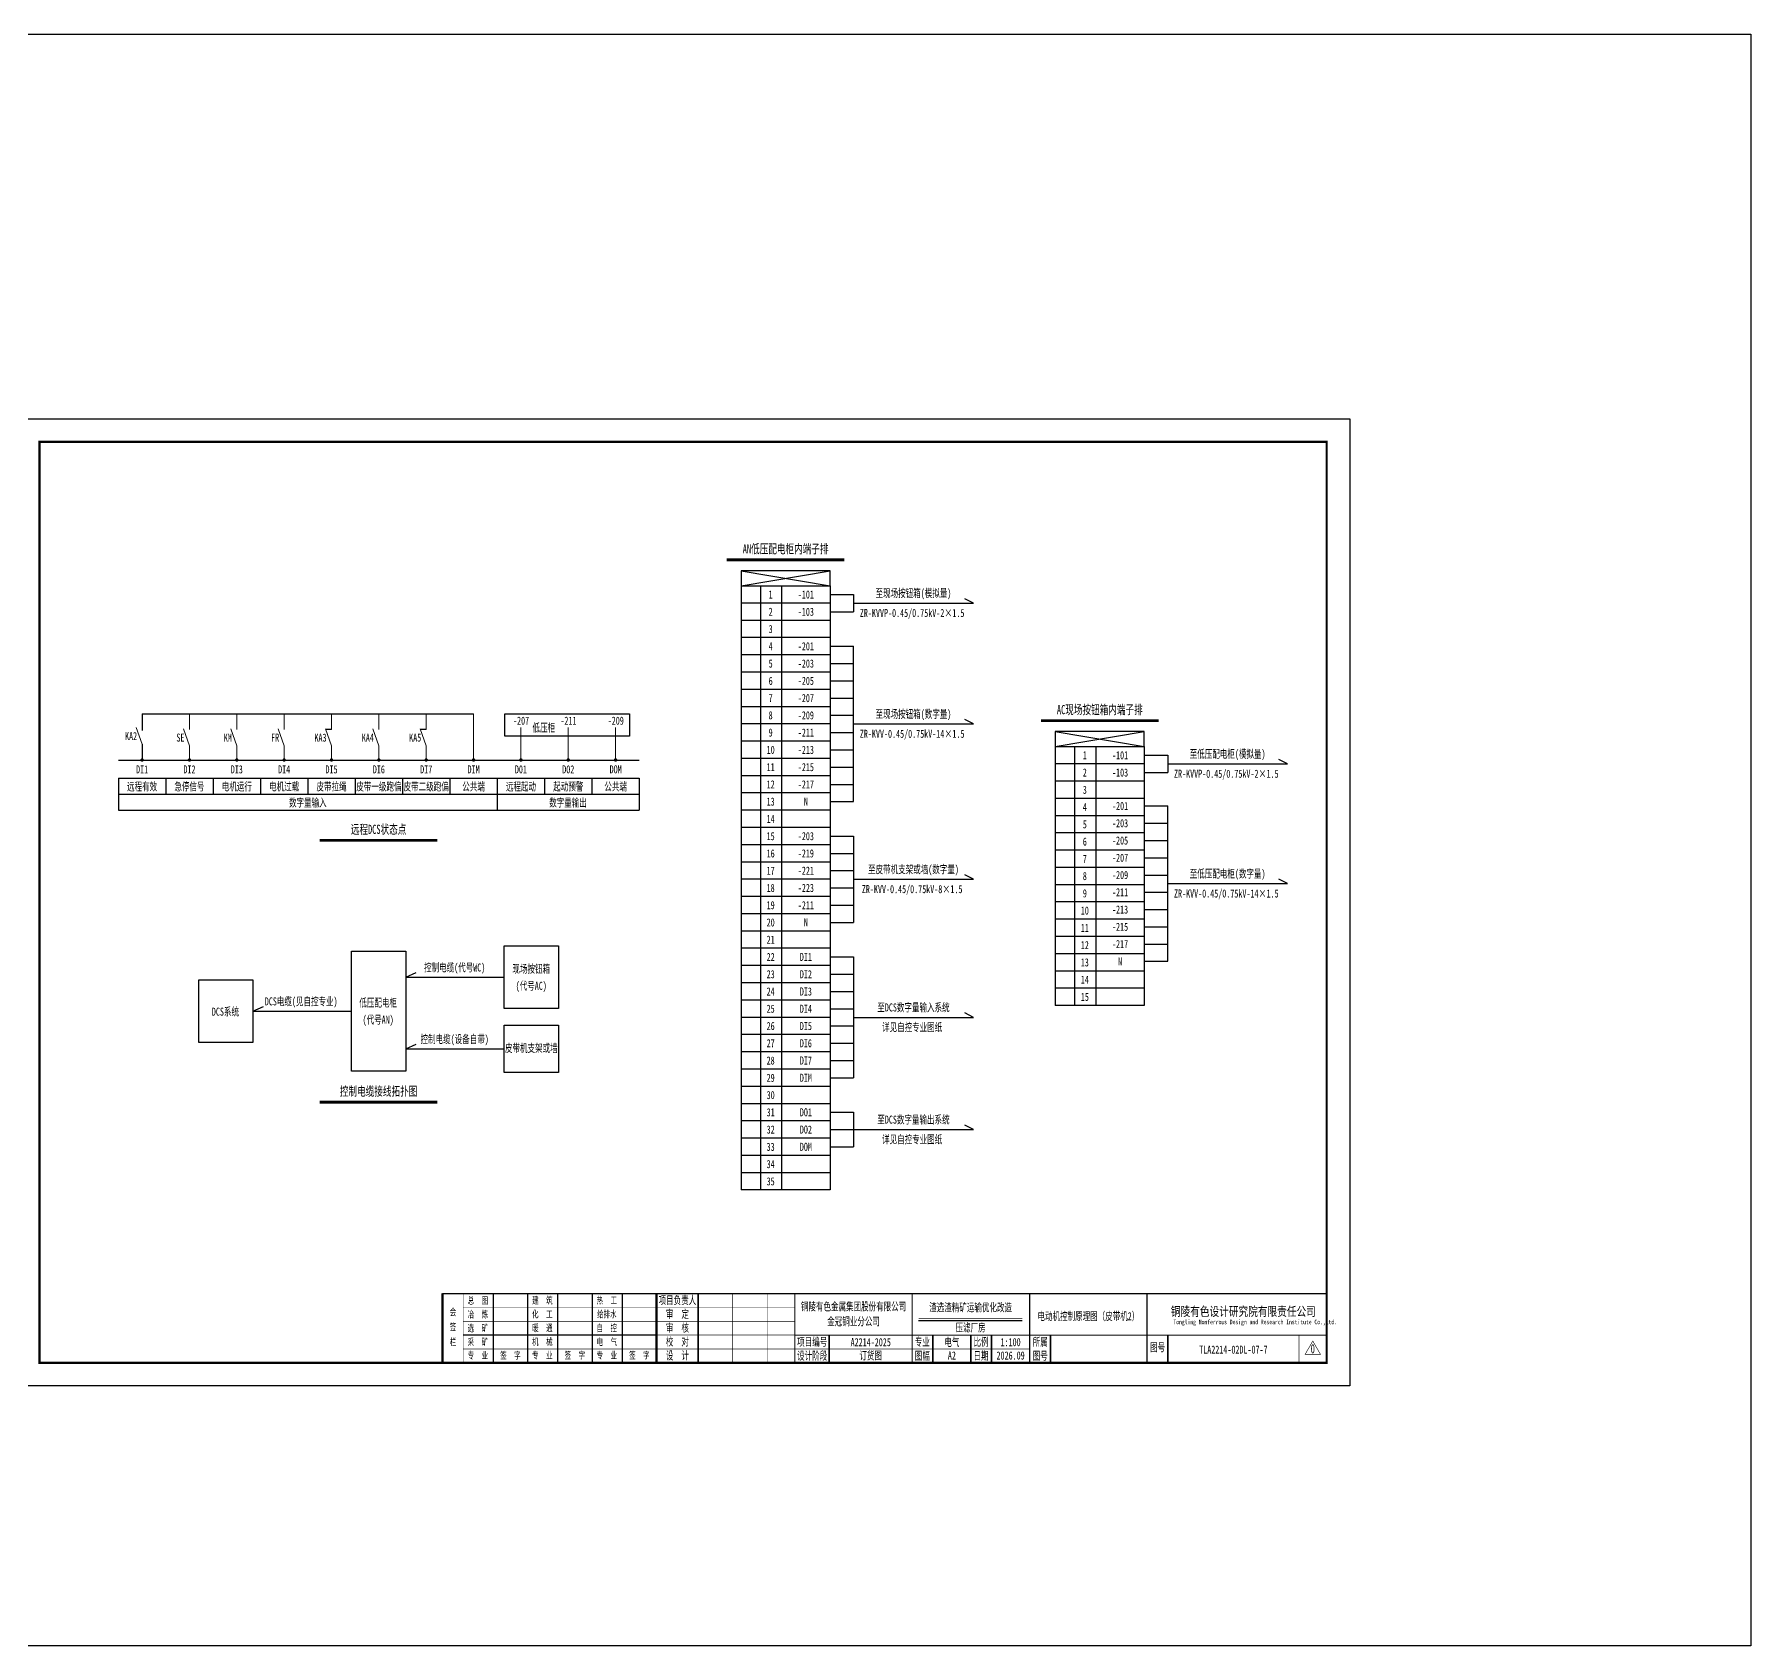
# Model space of a CAD drawing. Header units: millimetres. Extents: x 257344 to 1270023, y 272924 to 540726.
# Drawn here: x 1195484 to 1270023, y 272924 to 342924 of the extents above; entities that cross this region are included whole.
import ezdxf
from ezdxf.enums import TextEntityAlignment as Align

# ---------------------------------------------------------------- set-up
doc = ezdxf.new("R2010")
doc.units = ezdxf.units.MM
doc.linetypes.add('常规', pattern=[20, 10, 0, 10])
doc.layers.add('CAXA0层', color=7, linetype='Continuous', lineweight=25)
doc.layers.add('SW', color=8, linetype='Continuous', lineweight=20)
for name, color, linetype in [('TEXT', 4, 'Continuous'), ('动力平面导线层', 3, '常规'), ('动力平面设备层', 1, 'Continuous'), ('图框', 7, 'Continuous'), ('标注-照明', 7, 'Continuous'), ('照明平面导线层', 3, 'Continuous'), ('照明平面设备层', 1, 'Continuous')]:
    doc.layers.add(name, color=color, linetype=linetype)
doc.styles.add('HZ', font='', dxfattribs={"width": 0.75})
doc.styles.add('标准', font='', dxfattribs={"width": 0.667})
doc.styles.get('HZ').set_extended_font_data('SimSun')
doc.styles.get('标准').set_extended_font_data('NSimSun')

# ---------------------------------------------------------------- blocks, each defined once
blk = doc.blocks.new('3')
at = {"layer": 'TEXT', "color": 7, "lineweight": 25, "style": 'HZ', "width": 0.75}
for s, height, p in [('铜陵有色设计研究院有限责任公司', 400, (221501, 249018)), ('Tongling Nonferrous Design and Research Institute Co.,Ltd.', 200, (221613, 248659))]:
    blk.add_text(s, height=height, dxfattribs=at).set_placement(p)
blk = doc.blocks.new('铜陵有色图签02')
at = {"layer": '图框', "linetype": 'Continuous', "lineweight": 50}
for p, q in [((-38401, 3003), (-38401, 1)), ((-29100, 3001), (-29100, 0))]:
    blk.add_line(p, q, dxfattribs=at)
at = {"layer": '图框', "color": 7, "linetype": 'Continuous', "lineweight": 25}
for p, q in [((-36201, 3010), (-36201, 9)), ((-34701, 3010), (-34701, 9)), ((-33401, 3017), (-33401, 16)), ((-31901, 3017), (-31901, 16)), ((-30601, 3017), (-30601, 16)), ((-29100, 1201), (-37501, 1201))]:
    blk.add_line(p, q, dxfattribs=at)
at = {"layer": '图框', "color": 7, "linetype": 'Continuous', "lineweight": 35}
for p, q in [((-27300, 3001), (-27300, 1)), ((-21600, 1197), (-21600, -3)), ((-17100, 1200), (-17100, 0)), ((-15450, 0), (-15450, 1200)), ((-14550, 1200), (-14550, 0)), ((-12000, 1201), (-12000, 1)), ((-6900, 1202), (-6900, 2))]:
    blk.add_line(p, q, dxfattribs=at)
at = {"layer": '图框', "lineweight": 25}
blk.add_line((-17723, 1830), (-13223, 1830), dxfattribs=at)
at = {"layer": '图框', "lineweight": 70, "const_width": 70}
blk.add_lwpolyline([(-17980, 3001), (0, 3001), (-38401, 3001)], dxfattribs=at)
at = {"layer": '图框', "color": 7, "linetype": 'Continuous', "lineweight": 25, "const_width": 25}
for points in [[(-37501, 3000), (-37501, 0)], [(-25800, 3001), (-25800, 1)], [(-24300, 3001), (-24300, 1)], [(-23100, 2401), (-37501, 2401)], [(-23100, 1801), (-37501, 1801)], [(-23100, 1201), (-29100, 1201)], [(-602, 943), (-932, 371), (-272, 371), (-602, 943)], [(-12900, 600), (-18000, 600), (-37501, 600)]]:
    blk.add_lwpolyline(points, dxfattribs=at)
at = {"layer": '图框', "linetype": 'Continuous', "lineweight": 50, "const_width": 50}
for points in [[(-23100, 3001), (-23100, 1)], [(-18000, 3000), (-18000, 0)]]:
    blk.add_lwpolyline(points, dxfattribs=at)
at = {"layer": '图框', "lineweight": 50, "const_width": 50}
for points in [[(-12900, 3001), (-12900, 1)], [(-7800, 3001), (-7800, 1)], [(0, 3000), (0, 0)], [(-23100, 1200), (0, 1200)]]:
    blk.add_lwpolyline(points, dxfattribs=at)
at = {"layer": '图框', "lineweight": 25, "const_width": 35}
blk.add_lwpolyline([(-17723, 1930), (-13223, 1930)], dxfattribs=at)
at = {"layer": '图框', "color": 7, "linetype": 'Continuous', "lineweight": 35, "const_width": 25}
blk.add_lwpolyline([(-1200, 1201), (-1200, 0)], dxfattribs=at)
at = {"layer": '图框', "linetype": 'Continuous', "lineweight": 70, "const_width": 70}
blk.add_lwpolyline([(-38401, 1), (0, 0)], dxfattribs=at)
at = {"layer": '图框', "lineweight": 25}
blk.add_blockref('3', (-228268, -246986), dxfattribs=at)
at = {"layer": 'TEXT', "color": 7, "lineweight": 25, "style": '标准', "width": 0.667}
for s, height, p in [('会', 300, (-37942, 2054)), ('冶  炼', 300, (-36862, 1955)), ('总  图', 300, (-36862, 2555)), ('建  筑', 300, (-34062, 2562)), ('化  工', 300, (-34062, 1962)), ('给排水', 300, (-31262, 1962)), ('热  工', 300, (-31262, 2562)), ('项目负责人', 350, (-28197, 2541)), ('审  定', 350, (-28197, 1941)), ('签', 300, (-37942, 1404)), ('选  矿', 300, (-36862, 1355)), ('暖  通', 300, (-34062, 1362)), ('自  控', 300, (-31262, 1362)), ('审  核', 350, (-28197, 1341)), ('栏', 300, (-37942, 754)), ('采  矿', 300, (-36862, 754)), ('机  械', 300, (-34062, 761)), ('电  气', 300, (-31262, 761)), ('校  对', 350, (-28197, 741)), ('项目编号', 350, (-22343, 730)), ('专业', 350, (-17559, 730)), ('比例', 350, (-15009, 730)), ('所属', 350, (-12438, 730)), ('图号', 350, (-7339, 495)), ('专  业', 300, (-36862, 170)), ('签  字', 300, (-35449, 170)), ('专  业', 300, (-34062, 177)), ('签  字', 300, (-32649, 177)), ('专  业', 300, (-31262, 177)), ('签  字', 300, (-29849, 177)), ('设  计', 350, (-28197, 139)), ('设计阶段', 350, (-22343, 130)), ('图幅', 350, (-17559, 130)), ('日期', 350, (-15009, 130)), ('图号', 350, (-12438, 130))]:
    blk.add_text(s, height=height, dxfattribs=at).set_placement(p, align=Align.CENTER)

msp = doc.modelspace()

# ---------------------------------------------------------------- linework, layer by layer
at = {"color": 2, "linetype": 'ByBlock', "lineweight": 25}
for p, q in [((1226178.51934, 319614.52863), (1230045.54578, 318963.69914)), ((1226178.51934, 318963.69914), (1230045.54578, 319614.52863)), ((1226178.51934, 318963.69914), (1226178.51934, 292720.61073)), ((1226178.51934, 318963.69914), (1230045.54578, 318963.69914)), ((1227014.41397, 318963.69914), (1227014.41397, 292720.61073)), ((1227933.83588, 318963.69914), (1227933.83588, 292720.61073)), ((1230045.54578, 318963.69914), (1230045.54578, 292720.61073)), ((1230045.54578, 318213.89662), (1226178.51934, 318213.89662)), ((1230045.54578, 317464.09409), (1226178.51934, 317464.09409)), ((1230045.54578, 316714.29156), (1226178.51934, 316714.29156)), ((1230045.54578, 315964.48904), (1226178.51934, 315964.48904)), ((1230045.54578, 315214.68651), (1226178.51934, 315214.68651)), ((1230045.54578, 314464.88398), (1226178.51934, 314464.88398)), ((1230045.54578, 313715.08146), (1226178.51934, 313715.08146)), ((1230045.54578, 312965.27893), (1226178.51934, 312965.27893)), ((1230045.54578, 312215.47641), (1226178.51934, 312215.47641)), ((1230045.54578, 311465.67388), (1226178.51934, 311465.67388)), ((1230045.54578, 310715.87135), (1226178.51934, 310715.87135)), ((1230045.54578, 309966.06883), (1226178.51934, 309966.06883)), ((1230045.54578, 309216.2663), (1226178.51934, 309216.2663)), ((1230045.54578, 308466.46378), (1226178.51934, 308466.46378)), ((1230045.54578, 307716.66125), (1226178.51934, 307716.66125)), ((1230045.54578, 306966.85872), (1226178.51934, 306966.85872)), ((1230045.54578, 306217.0562), (1226178.51934, 306217.0562)), ((1230045.54578, 305467.25367), (1226178.51934, 305467.25367)), ((1230045.54578, 304717.45114), (1226178.51934, 304717.45114)), ((1230045.54578, 303967.64862), (1226178.51934, 303967.64862)), ((1230045.54578, 303217.84609), (1226178.51934, 303217.84609)), ((1230045.54578, 302468.04357), (1226178.51934, 302468.04357)), ((1230045.54578, 301718.24104), (1226178.51934, 301718.24104)), ((1230045.54578, 300968.43851), (1226178.51934, 300968.43851)), ((1230045.54578, 300218.63599), (1226178.51934, 300218.63599)), ((1230045.54578, 299468.83346), (1226178.51934, 299468.83346)), ((1230045.54578, 298719.03093), (1226178.51934, 298719.03093)), ((1230045.54578, 297969.22841), (1226178.51934, 297969.22841)), ((1230045.54578, 297219.42588), (1226178.51934, 297219.42588)), ((1230045.54578, 296469.62336), (1226178.51934, 296469.62336)), ((1230045.54578, 295719.82083), (1226178.51934, 295719.82083)), ((1230045.54578, 294970.0183), (1226178.51934, 294970.0183)), ((1230045.54578, 294220.21578), (1226178.51934, 294220.21578)), ((1230045.54578, 293470.41325), (1226178.51934, 293470.41325)), ((1230045.54578, 292720.61073), (1226178.51934, 292720.61073))]:
    msp.add_line(p, q, dxfattribs=at)
at = {"color": 1, "linetype": 'ByBlock'}
for p, q in [((1230045.54578, 318588.79788), (1231064.52667, 318588.79788)), ((1230045.54578, 317838.99535), (1231064.52667, 317838.99535)), ((1231064.52667, 318213.89662), (1236265.75778, 318213.89662)), ((1230045.54578, 316339.3903), (1231064.52667, 316339.3903)), ((1231064.52667, 309591.16756), (1231064.52667, 316339.3903)), ((1230045.54578, 315589.58777), (1231064.52667, 315589.58777)), ((1230045.54578, 314839.78525), (1231064.52667, 314839.78525)), ((1230045.54578, 314089.98272), (1231064.52667, 314089.98272)), ((1230045.54578, 313340.1802), (1231064.52667, 313340.1802)), ((1230045.54578, 312590.37767), (1231064.52667, 312590.37767)), ((1231064.52667, 312965.27893), (1236265.75778, 312965.27893)), ((1230045.54578, 311840.57514), (1231064.52667, 311840.57514)), ((1243689.79453, 311605.08596), (1244708.77543, 311605.08596)), ((1230045.54578, 311090.77262), (1231064.52667, 311090.77262)), ((1243689.79453, 310855.28343), (1244708.77543, 310855.28343)), ((1244708.77543, 311230.18469), (1249910.00653, 311230.18469)), ((1230045.54578, 310340.97009), (1231064.52667, 310340.97009)), ((1230045.54578, 309591.16756), (1231064.52667, 309591.16756)), ((1243689.79453, 309401.92061), (1244708.77543, 309401.92061)), ((1244708.77543, 302653.69787), (1244708.77543, 309401.92061)), ((1243689.79453, 308652.11808), (1244708.77543, 308652.11808)), ((1230045.54578, 308091.56251), (1231064.52667, 308091.56251)), ((1243689.79453, 307902.31556), (1244708.77543, 307902.31556)), ((1230045.54578, 307341.75999), (1231064.52667, 307341.75999)), ((1243689.79453, 307152.51303), (1244708.77543, 307152.51303)), ((1230045.54578, 306591.95746), (1231064.52667, 306591.95746)), ((1243689.79453, 306402.71051), (1244708.77543, 306402.71051)), ((1230045.54578, 305842.15493), (1231064.52667, 305842.15493)), ((1231064.52667, 306217.0562), (1236265.75778, 306217.0562)), ((1243689.79453, 305652.90798), (1244708.77543, 305652.90798)), ((1244708.77543, 306027.80924), (1249910.00653, 306027.80924)), ((1230045.54578, 305092.35241), (1231064.52667, 305092.35241)), ((1243689.79453, 304903.10545), (1244708.77543, 304903.10545)), ((1230045.54578, 304342.54988), (1231064.52667, 304342.54988)), ((1243689.79453, 304153.30293), (1244708.77543, 304153.30293)), ((1243689.79453, 303403.5004), (1244708.77543, 303403.5004)), ((1230045.54578, 302842.94483), (1231064.52667, 302842.94483)), ((1243689.79453, 302653.69787), (1244708.77543, 302653.69787)), ((1230045.54578, 302093.1423), (1231064.52667, 302093.1423)), ((1230045.54578, 301343.33978), (1231064.52667, 301343.33978)), ((1230045.54578, 300593.53725), (1231064.52667, 300593.53725)), ((1230045.54578, 299843.73472), (1231064.52667, 299843.73472)), ((1231064.52667, 300218.63599), (1236265.75778, 300218.63599)), ((1230045.54578, 299093.9322), (1231064.52667, 299093.9322)), ((1230045.54578, 298344.12967), (1231064.52667, 298344.12967)), ((1230045.54578, 297594.32715), (1231064.52667, 297594.32715)), ((1230045.54578, 296094.72209), (1231064.52667, 296094.72209)), ((1230045.54578, 295344.91957), (1231064.52667, 295344.91957)), ((1231064.52667, 295344.91957), (1236265.75778, 295344.91957)), ((1230045.54578, 294595.11704), (1231064.52667, 294595.11704))]:
    msp.add_line(p, q, dxfattribs=at)
at = {"color": 3, "linetype": 'ByBlock', "lineweight": 25}
for p, q in [((1239822.7681, 312630.81671), (1243689.79453, 311979.98722)), ((1239822.7681, 311979.98722), (1243689.79453, 312630.81671)), ((1239822.7681, 311979.98722), (1239822.7681, 300732.94933)), ((1239822.7681, 311979.98722), (1243689.79453, 311979.98722)), ((1240658.66273, 311979.98722), (1240658.66273, 300732.94933)), ((1241578.08464, 311979.98722), (1241578.08464, 300732.94933)), ((1243689.79453, 311979.98722), (1243689.79453, 300732.94933)), ((1243689.79453, 311230.18469), (1239822.7681, 311230.18469)), ((1243689.79453, 310480.38217), (1239822.7681, 310480.38217)), ((1243689.79453, 309730.57964), (1239822.7681, 309730.57964)), ((1243689.79453, 308980.77712), (1239822.7681, 308980.77712)), ((1243689.79453, 308230.97459), (1239822.7681, 308230.97459)), ((1243689.79453, 307481.17206), (1239822.7681, 307481.17206)), ((1243689.79453, 306731.36954), (1239822.7681, 306731.36954)), ((1243689.79453, 305981.56701), (1239822.7681, 305981.56701)), ((1243689.79453, 305231.76448), (1239822.7681, 305231.76448)), ((1243689.79453, 304481.96196), (1239822.7681, 304481.96196)), ((1243689.79453, 303732.15943), (1239822.7681, 303732.15943)), ((1243689.79453, 302982.35691), (1239822.7681, 302982.35691)), ((1243689.79453, 302232.55438), (1239822.7681, 302232.55438)), ((1243689.79453, 301482.75185), (1239822.7681, 301482.75185)), ((1243689.79453, 300732.94933), (1239822.7681, 300732.94933))]:
    msp.add_line(p, q, dxfattribs=at)
at = {"color": 3}
msp.add_lwpolyline([(267543.57835, 342923.7246), (1270023.47933, 342923.7246), (1270023.47933, 272923.7246), (267543.57835, 272923.7246)], close=True, dxfattribs=at)
at = {"color": 2, "linetype": 'ByBlock', "lineweight": 25}
msp.add_lwpolyline([(1226178.51934, 318963.69914), (1230045.54578, 318963.69914), (1230045.54578, 319614.52863), (1226178.51934, 319614.52863)], close=True, dxfattribs=at)
at = {"color": 3, "linetype": 'ByBlock', "lineweight": 25}
msp.add_lwpolyline([(1239822.7681, 311979.98722), (1243689.79453, 311979.98722), (1243689.79453, 312630.81671), (1239822.7681, 312630.81671)], close=True, dxfattribs=at)
at = {"color": 7, "linetype": 'ByBlock', "lineweight": 20, "const_width": 75}
for points in [[(1200126.74286, 311398.8013, 1), (1200201.74286, 311398.8013, 1)], [(1202183.24179, 311398.8013, 1), (1202258.24179, 311398.8013, 1)], [(1204239.74073, 311398.8013, 1), (1204314.74073, 311398.8013, 1)], [(1206296.23967, 311398.8013, 1), (1206371.23967, 311398.8013, 1)], [(1208352.7386, 311398.8013, 1), (1208427.7386, 311398.8013, 1)], [(1210409.23754, 311398.8013, 1), (1210484.23754, 311398.8013, 1)], [(1212465.73648, 311398.8013, 1), (1212540.73648, 311398.8013, 1)], [(1214522.23541, 311398.8013, 1), (1214597.23541, 311398.8013, 1)], [(1216578.73435, 311398.8013, 1), (1216653.73435, 311398.8013, 1)], [(1218635.23329, 311398.8013, 1), (1218710.23329, 311398.8013, 1)], [(1220691.73222, 311398.8013, 1), (1220766.73222, 311398.8013, 1)]]:
    msp.add_lwpolyline(points, format="xyb", close=True, dxfattribs=at)
at = {"layer": 'CAXA0层', "color": 2, "linetype": 'ByBlock', "lineweight": 40}
for p, q in [((1225562.95991, 320117.99783), (1230661.1052, 320117.99783)), ((1207885.91236, 307934.18584), (1212984.05765, 307934.18584)), ((1207885.91236, 296557.55426), (1212984.05765, 296557.55426))]:
    msp.add_line(p, q, dxfattribs=at)
at = {"layer": 'CAXA0层', "color": 2, "linetype": 'ByBlock', "lineweight": 0}
for p, q in [((1225562.95991, 320052.5149), (1230661.1052, 320052.5149)), ((1207885.91236, 307868.70291), (1212984.05765, 307868.70291)), ((1207885.91236, 296492.07133), (1212984.05765, 296492.07133))]:
    msp.add_line(p, q, dxfattribs=at)
at = {"layer": 'CAXA0层', "color": 3, "linetype": 'ByBlock', "lineweight": 40}
msp.add_line((1239207.20867, 313134.28591), (1244305.35396, 313134.28591), dxfattribs=at)
at = {"layer": 'CAXA0层', "color": 3, "linetype": 'ByBlock', "lineweight": 0}
msp.add_line((1239207.20867, 313068.80298), (1244305.35396, 313068.80298), dxfattribs=at)
at = {"layer": 'SW', "color": 7, "linetype": 'ByBlock', "lineweight": 25}
for p, q in [((1199135.99339, 310613.81017), (1199135.99339, 309217.459)), ((1199135.99339, 310613.81017), (1221757.48169, 310613.81017)), ((1201192.49233, 310613.81017), (1201192.49233, 309915.63458)), ((1203248.99126, 310613.81017), (1203248.99126, 309915.63458)), ((1205305.4902, 310613.81017), (1205305.4902, 309915.63458)), ((1207361.98914, 310613.81017), (1207361.98914, 309915.63458)), ((1209418.48807, 310613.81017), (1209418.48807, 309915.63458)), ((1211474.98701, 310613.81017), (1211474.98701, 309915.63458)), ((1213531.48595, 310613.81017), (1213531.48595, 309915.63458)), ((1215587.98488, 310613.81017), (1215587.98488, 309217.459)), ((1217644.48382, 310613.81017), (1217644.48382, 309915.63458)), ((1219700.98276, 310613.81017), (1219700.98276, 309915.63458)), ((1221757.48169, 310613.81017), (1221757.48169, 309217.459)), ((1199135.99339, 309915.63458), (1221757.48169, 309915.63458)), ((1199135.99339, 309217.459), (1221757.48169, 309217.459))]:
    msp.add_line(p, q, dxfattribs=at)
at = {"layer": '动力平面导线层', "color": 0, "linetype": 'ByBlock', "lineweight": -3, "ltscale": 100}
for p, q in [((1208390.2386, 312722.03538), (1208128.80653, 312722.03538)), ((1212503.23648, 312722.03538), (1212241.80441, 312722.03538))]:
    msp.add_line(p, q, dxfattribs=at)
at = {"layer": '动力平面设备层', "color": 1, "linetype": 'ByBlock', "lineweight": -3, "ltscale": 100}
for p, q in [((1231064.52667, 318588.79788), (1231064.52667, 317838.99535)), ((1236265.75778, 318213.89662), (1235889.19349, 318407.10328)), ((1236265.75778, 312965.27893), (1235889.19349, 313158.48559)), ((1244708.77543, 311605.08596), (1244708.77543, 310855.28343)), ((1249910.00653, 311230.18469), (1249533.44225, 311423.39136)), ((1231064.52667, 308091.56251), (1231064.52667, 304342.54988)), ((1236265.75778, 306217.0562), (1235889.19349, 306410.26286)), ((1249910.00653, 306027.80924), (1249533.44225, 306221.0159)), ((1231064.52667, 302842.94483), (1231064.52667, 297594.32715)), ((1236265.75778, 300218.63599), (1235889.19349, 300411.84265)), ((1231064.52667, 296094.72209), (1231064.52667, 294595.11704)), ((1236265.75778, 295344.91957), (1235889.19349, 295538.12623))]:
    msp.add_line(p, q, dxfattribs=at)
at = {"layer": '动力平面设备层', "color": 3, "linetype": 'ByBlock', "lineweight": -3, "ltscale": 100}
for p, q in [((1215921.27477, 313406.5125), (1221336.41971, 313406.5125)), ((1215921.27477, 312434.05318), (1215921.27477, 313406.5125)), ((1221336.41971, 313406.5125), (1221336.41971, 312434.05318)), ((1221336.41971, 312434.05318), (1215921.27477, 312434.05318))]:
    msp.add_line(p, q, dxfattribs=at)
at = {"layer": '图框', "linetype": 'Continuous', "lineweight": 100, "const_width": 100}
msp.add_lwpolyline([(1195708.79781, 285214.48919), (1251608.79781, 285214.48919), (1251608.79781, 325214.48919), (1195708.79781, 325214.48919)], close=True, dxfattribs=at)
at = {"layer": '标注-照明', "linetype": 'ByBlock', "lineweight": 25, "ltscale": 100}
for p, q in [((1200164.24286, 313406.5125), (1200164.24286, 312687.59495)), ((1200164.24286, 313406.5125), (1214559.73541, 313406.5125)), ((1200164.24286, 312084.10745), (1200164.24286, 311398.8013)), ((1199135.99339, 311398.8013), (1221757.48169, 311398.8013)), ((1211613.18364, 301965.58038), (1212065.85108, 302168.71141)), ((1211613.18364, 301965.58038), (1215890.54763, 301965.58038)), ((1204979.42237, 300493.73432), (1205432.08981, 300696.86535)), ((1204979.42237, 300493.73432), (1209256.78636, 300493.73432)), ((1211613.18364, 298851.24279), (1212065.85108, 299054.37382)), ((1211613.18364, 298851.24279), (1215890.54763, 298851.24279))]:
    msp.add_line(p, q, dxfattribs=at)
for points in [[(1209256.78636, 303099.68796), (1211613.18364, 303099.68796), (1211613.18364, 297887.78068), (1209256.78636, 297887.78068)], [(1218246.94491, 300603.52084), (1215890.54763, 300603.52084), (1215890.54763, 303327.63991), (1218246.94491, 303327.63991)], [(1204979.42237, 299131.67479), (1202623.02509, 299131.67479), (1202623.02509, 301855.79385), (1204979.42237, 301855.79385)], [(1218246.94491, 297821.02615), (1215890.54763, 297821.02615), (1215890.54763, 299881.45942), (1218246.94491, 299881.45942)]]:
    msp.add_lwpolyline(points, close=True, dxfattribs=at)
at = {"layer": '照明平面导线层', "color": 0, "linetype": 'ByBlock', "lineweight": 20}
for p, q in [((1202220.74179, 312722.03538), (1202220.74179, 313406.5125)), ((1204277.24073, 312722.03538), (1204277.24073, 313406.5125)), ((1206333.73967, 312722.03538), (1206333.73967, 313406.5125)), ((1208390.2386, 312722.03538), (1208390.2386, 313406.5125)), ((1210446.73754, 312722.03538), (1210446.73754, 313406.5125)), ((1212503.23648, 312722.03538), (1212503.23648, 313406.5125)), ((1214559.73541, 311398.8013), (1214559.73541, 313406.5125)), ((1200164.24286, 312084.10745), (1199902.81079, 312815.22158)), ((1202220.74179, 312020.29413), (1201959.30972, 312751.40826)), ((1204277.24073, 312020.29413), (1204015.80866, 312751.40826)), ((1206333.73967, 312020.29413), (1206072.3076, 312751.40826)), ((1208390.2386, 312020.29413), (1208128.80653, 312751.40826)), ((1210446.73754, 312020.29413), (1210185.30547, 312751.40826)), ((1212503.23648, 312020.29413), (1212241.80441, 312751.40826)), ((1216616.23435, 311398.8013), (1216616.23435, 312805.09587)), ((1218672.73329, 311398.8013), (1218672.73329, 312805.09587)), ((1220729.23222, 311398.8013), (1220729.23222, 312805.09587)), ((1202220.74179, 311398.8013), (1202220.74179, 312020.29413)), ((1204277.24073, 311398.8013), (1204277.24073, 312020.29413)), ((1206333.73967, 311398.8013), (1206333.73967, 312020.29413)), ((1208390.2386, 311398.8013), (1208390.2386, 312020.29413)), ((1210446.73754, 311398.8013), (1210446.73754, 312020.29413)), ((1212503.23648, 311398.8013), (1212503.23648, 312020.29413))]:
    msp.add_line(p, q, dxfattribs=at)
at = {"layer": '照明平面设备层', "color": 0, "lineweight": -3, "ltscale": 100}
msp.add_lwpolyline([(1193208.79781, 326214.48919), (1252608.79781, 326214.48919), (1252608.79781, 284214.48919), (1193208.79781, 284214.48919)], close=True, dxfattribs=at)

# ---------------------------------------------------------------- block references
at = {"layer": '图框', "lineweight": 25}
msp.add_blockref('铜陵有色图签02', (1251608.79781, 285214.48919), dxfattribs=at)

# ---------------------------------------------------------------- texts
at = {"layer": 'SW', "color": 2, "linetype": 'ByBlock', "lineweight": 25, "style": '标准', "width": 0.667}
for s, p in [('AN低压配电柜内端子排', (1228111.80483, 320373.01186)), ('远程DCS状态点', (1210434.75727, 308189.19987)), ('控制电缆接线拓扑图', (1210434.75727, 296812.56828))]:
    msp.add_text(s, height=400, dxfattribs=at).set_placement(p, align=Align.CENTER)
at = {"layer": 'SW', "color": 7, "linetype": 'ByBlock', "lineweight": 25, "style": '标准', "width": 0.667}
for s, p in [('1', (1227462.6443, 318413.89662)), ('-101', (1228991.93737, 318413.89662)), ('至现场按钮箱(模拟量)', (1233663.71111, 318471.10508)), ('2', (1227462.6443, 317664.09409)), ('-103', (1228991.93737, 317664.09409)), ('ZR-KVVP-0.45/0.75kV-2×1.5', (1233606.73604, 317611.16764)), ('3', (1227462.6443, 316914.29156)), ('4', (1227462.6443, 316164.48904)), ('-201', (1228991.93737, 316164.48904)), ('5', (1227462.6443, 315414.68651)), ('-203', (1228991.93737, 315414.68651)), ('6', (1227462.6443, 314664.88398)), ('-205', (1228991.93737, 314664.88398)), ('7', (1227462.6443, 313915.08146)), ('-207', (1228991.93737, 313915.08146)), ('-207', (1216621.90029, 312932.1378)), ('-211', (1218678.39922, 312932.1378)), ('-209', (1220734.89816, 312932.1378)), ('8', (1227462.6443, 313165.27893)), ('-209', (1228991.93737, 313165.27893)), ('至现场按钮箱(数字量)', (1233663.71111, 313222.4874)), ('低压柜', (1217610.60006, 312626.18958)), ('9', (1227462.6443, 312415.47641)), ('-211', (1228991.93737, 312415.47641)), ('ZR-KVV-0.45/0.75kV-14×1.5', (1233606.73604, 312362.54996)), ('10', (1227462.6443, 311665.67388)), ('-213', (1228991.93737, 311665.67388)), ('1', (1241106.89306, 311430.18469)), ('-101', (1242636.18612, 311430.18469)), ('至低压配电柜(模拟量)', (1247307.95986, 311487.39316)), ('DI1', (1200164.78461, 310818.34786)), ('DI2', (1202221.28355, 310818.34786)), ('DI3', (1204277.78249, 310818.34786)), ('DI4', (1206334.28142, 310818.34786)), ('DI5', (1208390.78036, 310818.34786)), ('DI6', (1210447.2793, 310818.34786)), ('DI7', (1212503.77823, 310818.34786)), ('DIM', (1214560.27717, 310818.34786)), ('D01', (1216616.77611, 310818.34786)), ('D02', (1218673.27504, 310818.34786)), ('DOM', (1220729.77398, 310818.34786)), ('11', (1227462.6443, 310915.87135)), ('-215', (1228991.93737, 310915.87135)), ('2', (1241106.89306, 310680.38217)), ('-103', (1242636.18612, 310680.38217)), ('ZR-KVVP-0.45/0.75kV-2×1.5', (1247250.9848, 310627.45572)), ('远程有效', (1200164.78461, 310069.87579)), ('急停信号', (1202221.28355, 310069.87579)), ('电机运行', (1204277.78249, 310069.87579)), ('电机过载', (1206334.28142, 310069.87579)), ('皮带拉绳', (1208390.78036, 310069.87579)), ('皮带一级跑偏', (1210447.2793, 310069.87579)), ('皮带二级跑偏', (1212503.77823, 310069.87579)), ('公共端', (1214560.27717, 310069.87579)), ('远程起动', (1216616.77611, 310069.87579)), ('起动预警', (1218673.27504, 310069.87579)), ('公共端', (1220729.77398, 310069.87579)), ('12', (1227462.6443, 310166.06883)), ('-217', (1228991.93737, 310166.06883)), ('3', (1241106.89306, 309930.57964)), ('数字量输入', (1207361.98914, 309371.70021)), ('数字量输出', (1218661.18443, 309371.70021)), ('13', (1227462.6443, 309416.2663)), ('N', (1228991.93737, 309416.2663)), ('4', (1241106.89306, 309180.77712)), ('-201', (1242636.18612, 309227.01935)), ('14', (1227462.6443, 308666.46378)), ('5', (1241106.89306, 308430.97459)), ('-203', (1242636.18612, 308477.21682)), ('15', (1227462.6443, 307916.66125)), ('-203', (1228991.93737, 307916.66125)), ('6', (1241106.89306, 307681.17206)), ('-205', (1242636.18612, 307727.41429)), ('16', (1227462.6443, 307166.85872)), ('-219', (1228991.93737, 307166.85872)), ('7', (1241106.89306, 306931.36954)), ('-207', (1242636.18612, 306977.61177)), ('17', (1227462.6443, 306417.0562)), ('-221', (1228991.93737, 306417.0562)), ('至皮带机支架或墙(数字量)', (1233663.71111, 306474.26466)), ('8', (1241106.89306, 306181.56701)), ('-209', (1242636.18612, 306227.80924)), ('至低压配电柜(数字量)', (1247307.95986, 306285.01771)), ('18', (1227462.6443, 305667.25367)), ('-223', (1228991.93737, 305667.25367)), ('ZR-KVV-0.45/0.75kV-8×1.5', (1233606.73604, 305614.32723)), ('9', (1241106.89306, 305431.76448)), ('-211', (1242636.18612, 305478.00672)), ('ZR-KVV-0.45/0.75kV-14×1.5', (1247250.9848, 305425.08027)), ('19', (1227462.6443, 304917.45114)), ('-211', (1228991.93737, 304917.45114)), ('10', (1241106.89306, 304681.96196)), ('-213', (1242636.18612, 304728.20419)), ('20', (1227462.6443, 304167.64862)), ('N', (1228991.93737, 304167.64862)), ('11', (1241106.89306, 303932.15943)), ('-215', (1242636.18612, 303978.40166)), ('21', (1227462.6443, 303417.84609)), ('12', (1241106.89306, 303182.35691)), ('-217', (1242636.18612, 303228.59914)), ('22', (1227462.6443, 302668.04357)), ('DI1', (1228991.93737, 302668.04357)), ('13', (1241106.89306, 302432.55438)), ('N', (1242636.18612, 302478.79661)), ('23', (1227462.6443, 301918.24104)), ('DI2', (1228991.93737, 301918.24104)), ('14', (1241106.89306, 301682.75185)), ('24', (1227462.6443, 301168.43851)), ('DI3', (1228991.93737, 301168.43851)), ('15', (1241106.89306, 300932.94933)), ('25', (1227462.6443, 300418.63599)), ('DI4', (1228991.93737, 300418.63599)), ('至DCS数字量输入系统', (1233663.71111, 300475.84445)), ('26', (1227462.6443, 299668.83346)), ('DI5', (1228991.93737, 299668.83346)), ('详见自控专业图纸', (1233606.73604, 299615.90702)), ('27', (1227462.6443, 298919.03093)), ('DI6', (1228991.93737, 298919.03093)), ('28', (1227462.6443, 298169.22841)), ('DI7', (1228991.93737, 298169.22841)), ('29', (1227462.6443, 297419.42588)), ('DIM', (1228991.93737, 297419.42588)), ('30', (1227462.6443, 296669.62336)), ('31', (1227462.6443, 295919.82083)), ('DO1', (1228991.93737, 295919.82083)), ('至DCS数字量输出系统', (1233663.71111, 295602.12803)), ('32', (1227462.6443, 295170.0183)), ('DO2', (1228991.93737, 295170.0183)), ('33', (1227462.6443, 294420.21578)), ('DOM', (1228991.93737, 294420.21578)), ('详见自控专业图纸', (1233606.73604, 294742.1906)), ('34', (1227462.6443, 293670.41325)), ('35', (1227462.6443, 292920.61073))]:
    msp.add_text(s, height=350, dxfattribs=at).set_placement(p, align=Align.CENTER)
at = {"layer": 'SW', "color": 3, "linetype": 'ByBlock', "lineweight": 25, "style": '标准', "width": 0.667}
msp.add_text('AC现场按钮箱内端子排', height=400, dxfattribs=at).set_placement((1241756.05359, 313389.29994), align=Align.CENTER)
at = {"layer": 'SW', "color": 7, "linetype": 'ByBlock', "lineweight": 25, "style": '标准', "width": 0.667}
for s, p in [('KA2', (1199947.31859, 312436.50045)), ('SE', (1202003.81753, 312372.68714)), ('KM', (1204060.31646, 312372.68714)), ('FR', (1206116.8154, 312372.68714)), ('KA3', (1208173.31434, 312372.68714)), ('KA4', (1210229.81327, 312372.68714)), ('KA5', (1212286.31221, 312372.68714))]:
    msp.add_text(s, height=350, dxfattribs=at).set_placement(p, align=Align.MIDDLE_RIGHT)
at = {"layer": 'SW', "color": 4, "linetype": 'ByBlock', "lineweight": 25, "style": '标准', "width": 0.667}
for s, p in [('控制电缆(代号WC)', (1213739.69544, 302209.94491)), ('现场按钮箱', (1217064.56774, 302151.69829)), ('(代号AC)', (1217064.56774, 301412.83877)), ('DCS系统', (1203782.93404, 300291.62761)), ('DCS电缆(见自控专业)', (1207073.54971, 300738.09885)), ('低压配电柜', (1210416.69531, 300679.85223)), ('(代号AN)', (1210416.69531, 299940.99271)), ('控制电缆(设备自带)', (1213739.69544, 299095.60732)), ('皮带机支架或墙', (1217066.77016, 298708.56282))]:
    msp.add_text(s, height=350, dxfattribs=at).set_placement(p, align=Align.CENTER)
at = {"layer": 'SW', "color": 4, "linetype": 'Continuous', "lineweight": 25, "style": '标准', "width": 0.667}
for s, height, p in [('铜陵有色金属集团股份有限公司', 350, (1231062.65097, 287482.57509)), ('渣选渣精矿运输优化改造', 350, (1236145.64971, 287445.46883)), ('金冠铜业分公司', 350, (1231062.65097, 286834.90485)), ('电动机控制原理图（皮带机2）', 350, (1241259.70922, 287061.40214)), ('A2214-2025', 350, (1231808.22153, 285934.16922)), ('电气', 350, (1235332.97432, 285934.16922)), ('压滤厂房', 350, (1236145.64971, 286568.80084)), ('1:100', 350, (1237882.97432, 285934.16922)), ('A2', 350, (1235332.97432, 285354.46716)), ('2026.09', 350, (1237882.97432, 285354.46716)), ('TLA2214-02DL-07-7', 350, (1247558.11222, 285610.95975)), ('0', 400, (1251006.57029, 285622.44956))]:
    msp.add_text(s, height=height, dxfattribs=at).set_placement(p, align=Align.CENTER)
at = {"layer": 'SW', "color": 1, "linetype": 'Continuous', "lineweight": 25, "style": '标准', "width": 0.667}
msp.add_text('订货图', height=350, dxfattribs=at).set_placement((1231808.22153, 285354.46716), align=Align.CENTER)

doc.saveas('drawing.dxf')
